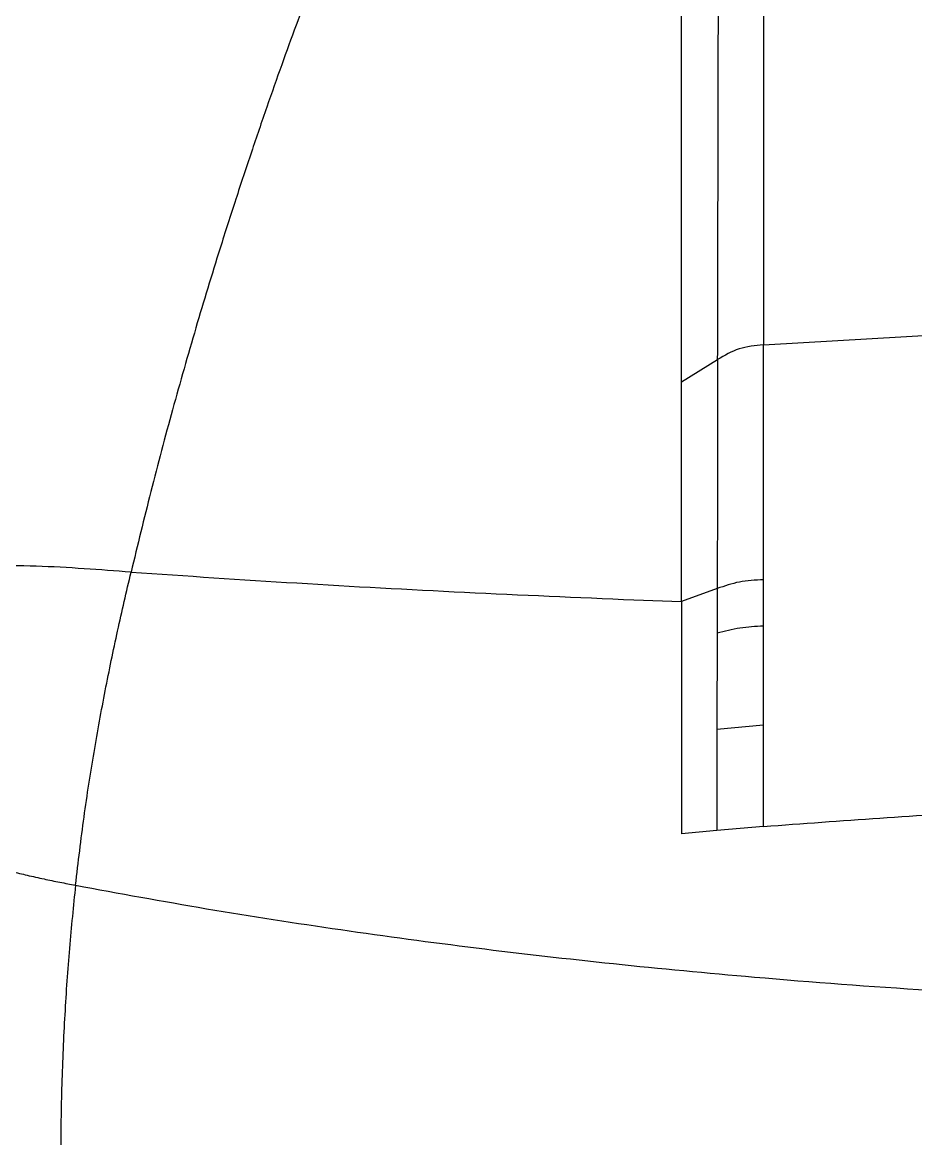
# Model space of a CAD drawing. Extents: x 1076 to 1148, y 508 to 635.
# Drawn here: x 1088.82 to 1093.42, y 574.02 to 579.77 of the extents above; entities that cross this region are included whole.
import ezdxf

# ---------------------------------------------------------------- set-up
doc = ezdxf.new("R2010")
doc.units = 0
doc.header["$MEASUREMENT"] = 0
doc.layers.add('1', color=4, linetype='Continuous')

# ---------------------------------------------------------------- blocks, each defined once
blk = doc.blocks.new('2026 TX')
at = {"layer": '1', "color": 3}
for p, q in [((16.8772, 58.3152), (17.8209, 58.3715)), ((16.4555, 58.1247), (16.6413, 58.2396)), ((16.4555, 56.9995), (16.4555, 58.1247)), ((16.8773, 56.8692), (16.8773, 57.1065)), ((16.6391, 57.0611), (16.4555, 56.9936)), ((16.6391, 57.0611), (16.6386, 56.8332)), ((16.2103, 57.0031), (16.4555, 56.9936)), ((16.4555, 56.9936), (16.4555, 56.9995)), ((16.8773, 56.3601), (16.8773, 56.8692)), ((16.6385, 56.8332), (16.6375, 56.3373)), ((16.6375, 56.3373), (16.8773, 56.3601)), ((16.8774, 55.8362), (16.8773, 56.3601)), ((16.6365, 55.8153), (16.4553, 55.7985)), ((16.8774, 55.8362), (16.6365, 55.8153))]:
    blk.add_line(p, q, dxfattribs=at)
for points, knots in [([(16.8764, 66.3204), (16.8766, 65.9834), (16.8771, 65.3095), (16.8775, 64.2518), (16.8777, 63.1553), (16.8777, 62.0151), (16.8775, 60.8293), (16.8772, 59.6013), (16.8772, 58.7439), (16.8772, 58.3152)], [0, 0, 0, 0, 0.142858, 0.285715, 0.428573, 0.57143, 0.714287, 0.857143, 1, 1, 1, 1]), ([(16.6413, 58.2396), (16.6423, 58.665), (16.6441, 59.5157), (16.6463, 60.7368), (16.6477, 61.9172), (16.6484, 63.0537), (16.6482, 64.1478), (16.6474, 65.2042), (16.6464, 65.878), (16.6458, 66.2149)], [0, 0, 0, 0, 0.142861, 0.285714, 0.428571, 0.571431, 0.714289, 0.857143, 1, 1, 1, 1]), ([(16.4555, 58.1247), (16.4555, 58.4235), (16.4555, 59.0153), (16.4555, 59.8698), (16.4555, 60.6905), (16.4555, 61.4772), (16.4555, 62.2319), (16.4556, 62.998), (16.4556, 63.7722), (16.4556, 64.5511), (16.4557, 65.2962), (16.4557, 65.7734), (16.4557, 66.0096)], [0, 0, 0, 0, 0.102204, 0.2024221, 0.3007132, 0.3971344, 0.4917405, 0.5845842, 0.6918129, 0.7967424, 0.8994477, 1, 1, 1, 1]), ([(14.658, 60.4633), (14.6394, 60.4142), (14.5996, 60.3096), (14.5368, 60.1424), (14.4681, 59.9566), (14.3948, 59.7538), (14.318, 59.5361), (14.239, 59.3052), (14.1587, 59.063), (14.0624, 58.7617), (13.9526, 58.4013), (13.8337, 57.9835), (13.7221, 57.5645), (13.6543, 57.2839), (13.6209, 57.1455)], [0, 0, 0, 0, 0.0462058, 0.0986567, 0.1566734, 0.2195946, 0.2867734, 0.3575731, 0.4313642, 0.50752, 0.63046, 0.7552244, 0.8792829, 1, 1, 1, 1]), ([(16.8772, 58.3152), (16.8341, 58.3113), (16.7481, 58.3036), (16.6769, 58.2609), (16.6413, 58.2396)], [0, 0, 0, 0, 0.500051, 1, 1, 1, 1]), ([(16.8773, 57.1065), (16.8772, 57.3173), (16.8772, 57.7388), (16.8772, 58.1231), (16.8772, 58.3152)], [0, 0, 0, 0, 0.499997, 1, 1, 1, 1]), ([(16.6413, 58.2396), (16.641, 58.05), (16.6404, 57.6708), (16.6396, 57.2644), (16.6391, 57.0611)], [0, 0, 0, 0, 0.499704, 1, 1, 1, 1]), ([(13.6209, 57.1455), (13.5403, 57.1516), (13.3755, 57.164), (13.1276, 57.1781), (12.874, 57.1797), (12.6161, 57.1636), (12.3533, 57.1276), (12.1853, 57.0872), (12.0982, 57.0662)], [0, 0, 0, 0, 0.145361, 0.297017, 0.456264, 0.625033, 0.805567, 1, 1, 1, 1]), ([(13.3349, 55.5333), (13.3491, 55.6522), (13.3778, 55.893), (13.4298, 56.2234), (13.4877, 56.5405), (13.5511, 56.8466), (13.5975, 57.0452), (13.6209, 57.1455)], [0, 0, 0, 0, 0.190543, 0.385724, 0.585768, 0.790615, 1, 1, 1, 1]), ([(13.6209, 57.1455), (13.905, 57.1263), (14.4731, 57.088), (15.3371, 57.0406), (15.9193, 57.0156), (16.2103, 57.0031)], [0, 0, 0, 0, 0.333309, 0.666633, 1, 1, 1, 1]), ([(16.8773, 57.1065), (16.8353, 57.1045), (16.7529, 57.1004), (16.6766, 57.074), (16.6391, 57.0611)], [0, 0, 0, 0, 0.50926, 1, 1, 1, 1]), ([(16.4555, 56.9936), (16.4555, 56.8999), (16.4555, 56.7133), (16.4554, 56.4244), (16.4553, 56.1244), (16.4553, 55.9068), (16.4553, 55.7985)], [0, 0, 0, 0, 0.253885, 0.505838, 0.754197, 1, 1, 1, 1]), ([(16.6385, 56.8332), (16.6774, 56.8431), (16.7552, 56.863), (16.8366, 56.8671), (16.8773, 56.8692)], [0, 0, 0, 0, 0.499935, 1, 1, 1, 1]), ([(16.6375, 56.3373), (16.6373, 56.2526), (16.637, 56.0832), (16.6367, 55.9046), (16.6365, 55.8153)], [0, 0, 0, 0, 0.500018, 1, 1, 1, 1]), ([(12.1263, 56.1893), (12.1502, 56.1546), (12.1959, 56.0882), (12.2793, 55.9948), (12.3692, 55.9118), (12.4658, 55.8388), (12.5678, 55.7754), (12.6658, 55.7253), (12.7574, 55.6858), (12.8388, 55.6554), (12.9222, 55.6284), (13.0039, 55.6052), (13.0877, 55.5844), (13.1702, 55.566), (13.2535, 55.549), (13.308, 55.5386), (13.3349, 55.5334)], [0, 0, 0, 0, 0.126432, 0.242149, 0.348831, 0.445094, 0.533235, 0.614768, 0.669958, 0.724055, 0.773015, 0.822553, 0.866565, 0.913692, 0.957269, 1, 1, 1, 1]), ([(16.8774, 55.8362), (17.2772, 55.8656), (18.077, 55.9245), (19.2793, 55.9707), (20.0811, 55.9769), (20.4821, 55.98)], [0, 0, 0, 0, 0.333343, 0.666674, 1, 1, 1, 1]), ([(13.3349, 55.5334), (13.3239, 55.4267), (13.3021, 55.2149), (13.2782, 54.8714), (13.2624, 54.512), (13.2565, 54.1349), (13.2613, 53.741), (13.2781, 53.3311), (13.3077, 52.9063), (13.3509, 52.4679), (13.4085, 52.0176), (13.4808, 51.5568), (13.568, 51.0872), (13.6817, 50.5553), (13.8278, 49.962), (14.0095, 49.3087), (14.1449, 48.8748), (14.2135, 48.6551)], [0, 0, 0, 0, 0.060304, 0.119638, 0.178252, 0.236446, 0.294554, 0.352922, 0.411884, 0.471741, 0.532742, 0.595077, 0.658866, 0.724167, 0.813574, 0.905566, 1, 1, 1, 1]), ([(13.3349, 55.5335), (13.5587, 55.4923), (14.0075, 55.4097), (14.6972, 55.303), (15.3965, 55.2086), (16.1072, 55.1273), (16.8848, 55.0532), (17.7327, 54.9897), (18.643, 54.9419), (19.5612, 54.912), (20.1737, 54.9083), (20.4821, 54.9064)], [0, 0, 0, 0, 0.099929, 0.200414, 0.300142, 0.399791, 0.500846, 0.625169, 0.750625, 0.874442, 1, 1, 1, 1])]:
    blk.add_open_spline(points, degree=3, knots=knots, dxfattribs=at)

msp = doc.modelspace()

# ---------------------------------------------------------------- block references
at = {"layer": '1'}
msp.add_blockref('2026 TX', (1075.7625, 519.7937), dxfattribs=at)

doc.saveas('drawing.dxf')
